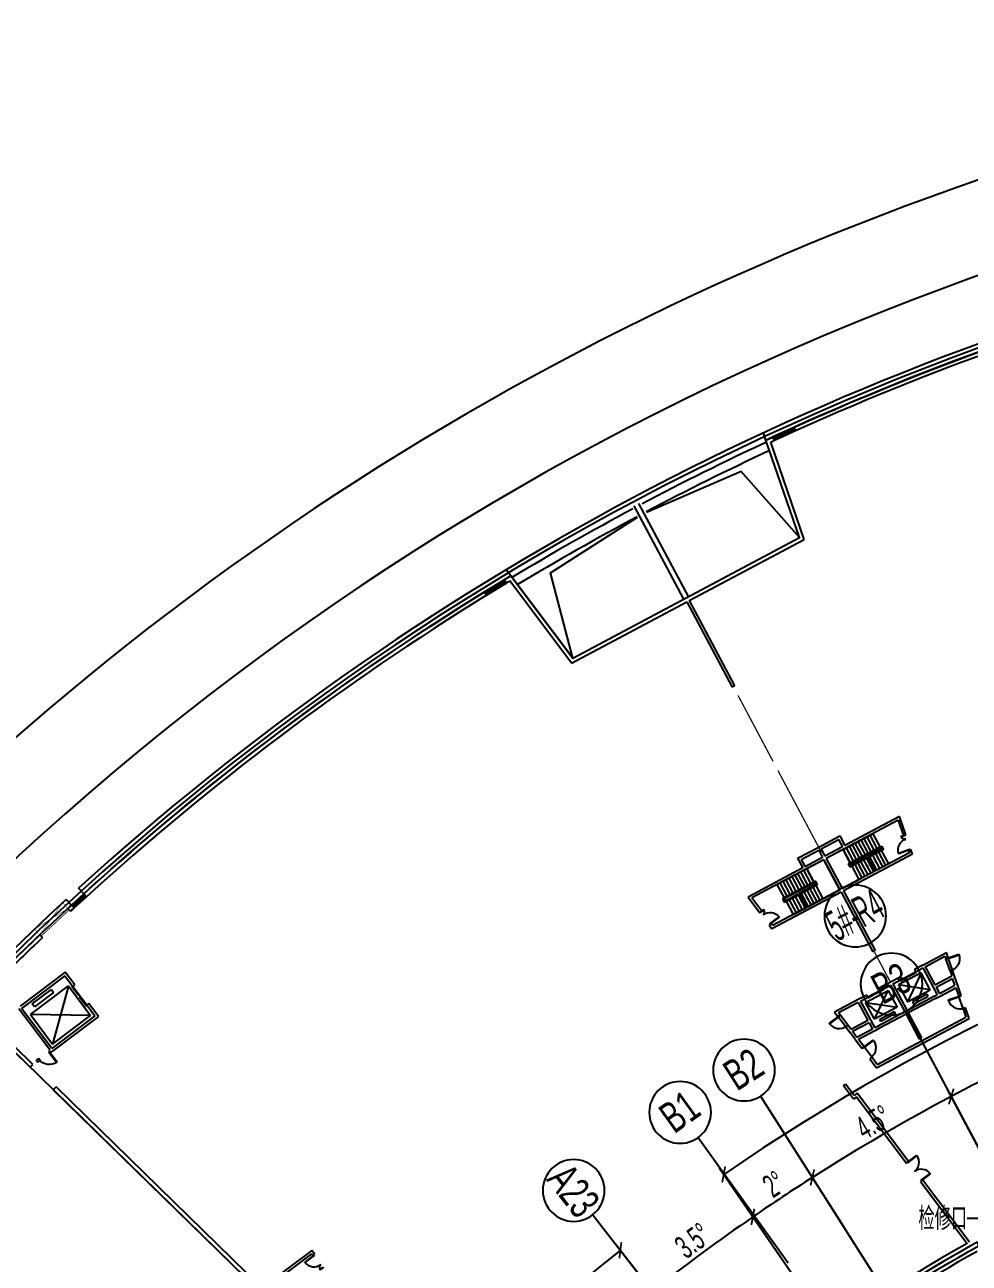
# Model space of a CAD drawing. Extents: x 1962160 to 37842216, y -162679 to 2997677.
# Drawn here: x 37466946 to 37540363, y 2884395 to 2980660 of the extents above; entities that cross this region are included whole.
import ezdxf
from ezdxf.enums import TextEntityAlignment as Align

# ---------------------------------------------------------------- set-up
doc = ezdxf.new("R2010")
doc.units = 0
doc.header["$LTSCALE"] = 1000
doc.linetypes.add('CENTER', pattern=[2, 1.25, -0.25, 0.25, -0.25])
doc.linetypes.add('CENTER2', pattern=[28.575, 19.05, -3.175, 3.175, -3.175])
doc.layers.get('0').update_dxf_attribs({"color": 8})
doc.layers.get('Defpoints').update_dxf_attribs({"color": 8})
for name, color, linetype in [('#幕墙线-平面', 8, 'Continuous'), ('#文字', 8, 'Continuous'), ('#标注', 8, 'Continuous'), ('#轴线', 8, 'CENTER2'), ('1-WIN-1', 8, 'Continuous'), ('A-FLOR', 8, 'Continuous'), ('A-GRID', 8, 'CENTER'), ('A-STRS-HRAL', 8, 'Continuous'), ('C-AXIS-DIMS-500', 8, 'Continuous'), ('DIM', 8, 'Continuous'), ('G-ACCS', 8, 'Continuous'), ('周边建筑', 8, 'Continuous')]:
    doc.layers.add(name, color=color, linetype=linetype)
doc.styles.add('#文字', font='jrs.shx', dxfattribs={"width": 0.7, "bigfont": 'hztxt.shx'})
doc.styles.add('JHZX', font='jrs.shx', dxfattribs={"width": 0.6, "bigfont": 'jhz.shx'})
doc.dimstyles.new('JZBZ-300', dxfattribs={"dimscale": 300, "dimtxt": 3, "dimasz": 1.5, "dimexe": 1, "dimexo": 1, "dimgap": 0.5, "dimtad": 1, "dimdec": 0, "dimdsep": 46, "dimtxsty": 'JHZX', "dimblk1": 'ARCHTICK', "dimblk2": 'ARCHTICK', "dimsah": 1, "dimcen": 0, "dimclrd": 1, "dimclre": 1, "dimclrt": 2, "dimadec": 3, "dimazin": 2, "dimtfac": 1, "dimtdec": 0, "dimtix": 1, "dimtmove": 0, "dimatfit": 3, "dimfxl": 1, "dimtolj": 1, "dimlwd": -1, "dimlwe": -1, "dimarcsym": 1})
doc.dimstyles.new('JZBZ-600', dxfattribs={"dimscale": 600, "dimtxt": 3, "dimasz": 1.5, "dimexe": 1, "dimexo": 1, "dimgap": 0.5, "dimtad": 1, "dimdec": 0, "dimdsep": 46, "dimtxsty": 'JHZX', "dimblk1": 'ARCHTICK', "dimblk2": 'ARCHTICK', "dimsah": 1, "dimcen": 0, "dimclrd": 1, "dimclre": 1, "dimclrt": 2, "dimadec": 1, "dimazin": 2, "dimtfac": 1, "dimtdec": 0, "dimtix": 1, "dimtmove": 0, "dimatfit": 3, "dimfxl": 1, "dimtolj": 1, "dimlwd": -1, "dimlwe": -1, "dimarcsym": 1})

# ---------------------------------------------------------------- blocks, each defined once
blk = doc.blocks.new('_ARCHTICK')
at = {"const_width": 0.15}
blk.add_lwpolyline([(-0.5, -0.5), (0.5, 0.5)], dxfattribs=at)
blk = doc.blocks.new('$DORLIB2D$00000127')
for points in [[(-0.533, 0.795), (-0.533, 0.69)], [(-0.033, 0.795), (-0.533, 0.795)], [(-0.033, 0.69), (-0.533, 0.69)], [(-0.033, 0.795), (-0.033, 0.69)], [(0.533, 0.795), (0.033, 0.795)], [(0.033, 0.795), (0.033, 0.69)], [(0.533, 0.69), (0.033, 0.69)], [(0.533, 0.795), (0.533, 0.69)], [(0.5, 0.5), (-0.5, 0.5)]]:
    blk.add_lwpolyline(points)
blk = doc.blocks.new('$DorLib2D$00000001')
for p, q in [((0.45, 0.975), (0.5, 0.975)), ((0.45, 0), (0.45, 0.975)), ((0.5, 0), (0.5, 0.975)), ((0.5, 0), (0.45, 0))]:
    blk.add_line(p, q)
blk.add_arc((0.475, 0), 0.975, 91.46928, 180)
blk = doc.blocks.new('$DorLib2D$00000225')
for p, q in [((-0.5, 0), (-0.5, 0.252)), ((-0.475, 0.252), (-0.5, 0.252)), ((-0.475, 0), (-0.475, 0.252)), ((0.475, -0.001), (0.475, 0.752)), ((0.475, 0.752), (0.5, 0.752)), ((0.5, -0.001), (0.5, 0.752)), ((-0.475, 0), (-0.5, 0)), ((0.475, -0.001), (0.5, -0.001))]:
    blk.add_line(p, q)
for centre, radius, start, end in [((-0.501, 0.003), 0.251, 359.78987, 84.09744), ((0.505, -0.002), 0.755, 92.24927, 179.72377)]:
    blk.add_arc(centre, radius, start, end)
blk = doc.blocks.new('$DorLib2D$00000213')
at = {"const_width": 0.02}
blk.add_lwpolyline([(0.5, 0), (-0.5, 0)], dxfattribs=at)
blk = doc.blocks.new('$WINLIB2D$00000001')
for points in [[(-0.5, 0.5), (-0.5, -0.5)], [(-0.5, 0.5), (0.5, 0.5)], [(0.5, 0.167), (-0.5, 0.167)], [(0.5, -0.5), (0.5, 0.5)], [(0.5, -0.167), (-0.5, -0.167)], [(-0.5, -0.5), (0.5, -0.5)]]:
    blk.add_lwpolyline(points)
blk = doc.blocks.new('$DorLib2D$00000002')
at = {"layer": '1-WIN-1'}
for p, q in [((-0.5, 0), (-0.5, 0.4875)), ((-0.475, 0.4875), (-0.5, 0.4875)), ((-0.5, 0), (-0.475, 0)), ((-0.475, 0), (-0.475, 0.4875)), ((0.475, 0), (0.475, 0.4875)), ((0.475, 0.4875), (0.5, 0.4875)), ((0.5, 0), (0.475, 0)), ((0.5, 0), (0.5, 0.4875))]:
    blk.add_line(p, q, dxfattribs=at)
for centre, start, end in [((-0.4875, 0), 0, 88.53072), ((0.4875, 0), 91.46928, 180)]:
    blk.add_arc(centre, 0.4875, start, end, dxfattribs=at)
blk = doc.blocks.new('1234')
at = {"layer": '周边建筑'}
for p, q in [((-11827, 210869), (-11809, 210569)), ((-11230, 210901), (-11325, 211497)), ((-9979, 203000), (-11230, 210901)), ((-200, 203000), (-199, 211200)), ((200, 203000), (201, 211200)), ((9979, 203000), (11230, 210901)), ((11230, 210901), (11325, 211497)), ((11809, 210569), (11827, 210869)), ((-13606, 210461), (-13624, 210760)), ((-10235, 202700), (-11484, 210587)), ((10235, 202700), (11484, 210587)), ((13624, 210760), (13606, 210461)), ((-52142, 204662), (-52290, 205244)), ((-53764, 204242), (-53686, 203953)), ((-53401, 204337), (-53553, 204918)), ((-53326, 204047), (-53401, 204337)), ((-52142, 204662), (-52067, 204372)), ((-56582, 203168), (-56660, 203458)), ((-10235, 202700), (-100, 202700)), ((-9979, 203000), (0, 203000)), ((-100, 202700), (-100, 195200)), ((0, 203000), (9979, 203000)), ((100, 202700), (10235, 202700)), ((100, 202700), (100, 195200)), ((-45058, 141184), (-64212, 201202)), ((-62142, 194716), (-64212, 201202)), ((-61856, 194807), (-63835, 201007)), ((-56273, 199959), (-60619, 199270)), ((-56440, 199730), (-60588, 199073)), ((-59693, 198987), (-57856, 199278)), ((-57856, 199278), (-57812, 198996)), ((-56440, 199730), (-56278, 198708)), ((-56080, 198739), (-56273, 199959)), ((-60175, 195190), (-60801, 199140)), ((-59978, 195221), (-60588, 199073)), ((-60217, 198327), (-56562, 198906)), ((-56112, 196061), (-60217, 198327)), ((-60217, 198327), (-59766, 195482)), ((-56562, 198906), (-59766, 195482)), ((-59649, 198705), (-59693, 198987)), ((-57812, 198996), (-59649, 198705)), ((-56562, 198906), (-56112, 196061)), ((-56278, 198708), (-56080, 198739)), ((-55798, 196961), (-55996, 196930)), ((-55996, 196930), (-55829, 195878)), ((-55601, 195712), (-55798, 196961)), ((-55601, 195712), (-60045, 195008)), ((-55829, 195878), (-59978, 195221)), ((-59766, 195482), (-56112, 196061)), ((-62142, 194716), (-61856, 194807)), ((-61262, 195017), (-61487, 194982)), ((-61487, 194982), (-61455, 194784)), ((-61455, 194784), (-61231, 194820)), ((-61231, 194820), (-61262, 195017)), ((-60175, 195190), (-60275, 195174)), ((-60275, 195174), (-60243, 194976)), ((-60243, 194976), (-60045, 195008)), ((100, 195200), (-100, 195200)), ((-61382, 192334), (-61096, 192425)), ((-54559, 170955), (-61382, 192334)), ((-54294, 171113), (-61096, 192425)), ((-1850, 181050), (0, 181050)), ((-1850, 181050), (-1850, 180200)), ((0, 181050), (1850, 181050)), ((1850, 181050), (1850, 180200)), ((-6672, 180200), (-6434, 178701)), ((-1850, 180200), (-6672, 180200)), ((-1650, 180850), (-100, 180850)), ((-1650, 180850), (-1650, 180200)), ((-100, 180200), (-1650, 180200)), ((-100, 180850), (-100, 180200)), ((100, 180850), (100, 180200)), ((100, 180850), (1650, 180850)), ((1650, 180200), (100, 180200)), ((1650, 180850), (1650, 180200)), ((6672, 180200), (1850, 180200)), ((6434, 178701), (6672, 180200)), ((-6237, 178733), (-6437, 180000)), ((-1750, 180000), (-6437, 180000)), ((-1600, 180000), (-4200, 180000)), ((-4200, 178830), (-4200, 180000)), ((-3940, 178830), (-3940, 180000)), ((-3680, 178830), (-3680, 180000)), ((-3420, 178830), (-3420, 180000)), ((-3160, 178830), (-3160, 180000)), ((-2900, 178830), (-2900, 180000)), ((-2640, 178830), (-2640, 180000)), ((-2380, 178830), (-2380, 180000)), ((-2120, 178830), (-2120, 180000)), ((-1860, 178830), (-1860, 180000)), ((-100, 180000), (-1750, 180000)), ((-1600, 178830), (-1600, 180000)), ((-100, 180000), (-1600, 180000)), ((-1600, 180000), (-1600, 178830)), ((-100, 177350), (-100, 180000)), ((-100, 180000), (-100, 177350)), ((1600, 180000), (100, 180000)), ((100, 180000), (100, 177350)), ((1750, 180000), (100, 180000)), ((100, 180000), (100, 177350)), ((1600, 180000), (4200, 180000)), ((1600, 180000), (1600, 178830)), ((1600, 178830), (1600, 180000)), ((6437, 180000), (1750, 180000)), ((1860, 180000), (1860, 178830)), ((2120, 180000), (2120, 178830)), ((2380, 180000), (2380, 178830)), ((2640, 180000), (2640, 178830)), ((2900, 180000), (2900, 178830)), ((3160, 180000), (3160, 178830)), ((3420, 180000), (3420, 178830)), ((3680, 180000), (3680, 178830)), ((3940, 180000), (3940, 178830)), ((4200, 180000), (4200, 178830)), ((6437, 180000), (6237, 178733)), ((-6434, 178701), (-6237, 178733)), ((-4360, 178830), (-4360, 178520)), ((-1440, 178830), (-4360, 178830)), ((-4360, 178520), (-3132, 178520)), ((-4300, 178770), (-4300, 178580)), ((-1500, 178770), (-4300, 178770)), ((-4300, 178580), (-3137, 178580)), ((-4200, 178750), (-4200, 178770)), ((-1600, 178750), (-4200, 178750)), ((-4200, 178600), (-4200, 178750)), ((-4200, 178600), (-3139, 178600)), ((-4200, 178600), (-4200, 178580)), ((-4200, 178520), (-4200, 177350)), ((-3940, 178750), (-3940, 178770)), ((-3940, 178600), (-3940, 178580)), ((-3940, 178520), (-3940, 177350)), ((-3680, 178750), (-3680, 178770)), ((-3680, 178600), (-3680, 178580)), ((-3680, 178520), (-3680, 177350)), ((-3420, 178750), (-3420, 178770)), ((-3420, 178600), (-3420, 178580)), ((-3420, 178520), (-3420, 177350)), ((-3160, 178750), (-3160, 178770)), ((-3160, 178600), (-3160, 178580)), ((-3160, 178520), (-3160, 177350)), ((-3139, 178600), (-3089, 178073)), ((-3039, 178600), (-1600, 178600)), ((-3039, 178600), (-2987, 178056)), ((-3037, 178580), (-1500, 178580)), ((-3031, 178520), (-1440, 178520)), ((-2900, 178750), (-2900, 178770)), ((-2900, 178600), (-2900, 178580)), ((-2900, 178520), (-2900, 177350)), ((-2640, 178750), (-2640, 178770)), ((-2640, 178600), (-2640, 178580)), ((-2640, 178520), (-2640, 177350)), ((-2380, 178750), (-2380, 178770)), ((-2380, 178600), (-2380, 178580)), ((-2380, 178520), (-2380, 177350)), ((-2120, 178750), (-2120, 178770)), ((-2120, 178600), (-2120, 178580)), ((-2120, 178520), (-2120, 177350)), ((-1860, 178750), (-1860, 178770)), ((-1860, 178600), (-1860, 178580)), ((-1860, 178520), (-1860, 177350)), ((-1600, 178750), (-1600, 178770)), ((-1600, 178770), (-1600, 178580)), ((-1600, 178600), (-1600, 178580)), ((-1600, 178520), (-1600, 177350)), ((-1600, 178520), (-1600, 177350)), ((-1500, 178580), (-1500, 178770)), ((-1440, 178520), (-1440, 178830)), ((1440, 178520), (1440, 178830)), ((1440, 178830), (4360, 178830)), ((2928, 178520), (1440, 178520)), ((1500, 178580), (1500, 178770)), ((1500, 178770), (4300, 178770)), ((2923, 178580), (1500, 178580)), ((1600, 178770), (1600, 178750)), ((1600, 178580), (1600, 178770)), ((1600, 178750), (4200, 178750)), ((2921, 178600), (1600, 178600)), ((1600, 178580), (1600, 178600)), ((1600, 177350), (1600, 178520)), ((1600, 177350), (1600, 178520)), ((1860, 178770), (1860, 178750)), ((1860, 178580), (1860, 178600)), ((1860, 177350), (1860, 178520)), ((2120, 178770), (2120, 178750)), ((2120, 178580), (2120, 178600)), ((2120, 177350), (2120, 178520)), ((2380, 178770), (2380, 178750)), ((2380, 178580), (2380, 178600)), ((2380, 177350), (2380, 178520)), ((2640, 178770), (2640, 178750)), ((2640, 178580), (2640, 178600)), ((2640, 177350), (2640, 178520)), ((2900, 178770), (2900, 178750)), ((2900, 178580), (2900, 178600)), ((2900, 177350), (2900, 178520)), ((2972, 178053), (2921, 178600)), ((4200, 178600), (3021, 178600)), ((3074, 178036), (3021, 178600)), ((4300, 178580), (3023, 178580)), ((4360, 178520), (3029, 178520)), ((3160, 178770), (3160, 178750)), ((3160, 178580), (3160, 178600)), ((3160, 177350), (3160, 178520)), ((3420, 178770), (3420, 178750)), ((3420, 178580), (3420, 178600)), ((3420, 177350), (3420, 178520)), ((3680, 178770), (3680, 178750)), ((3680, 178580), (3680, 178600)), ((3680, 177350), (3680, 178520)), ((3940, 178770), (3940, 178750)), ((3940, 178580), (3940, 178600)), ((3940, 177350), (3940, 178520)), ((4200, 178770), (4200, 178750)), ((4200, 178600), (4200, 178750)), ((4200, 178580), (4200, 178600)), ((4200, 177350), (4200, 178520)), ((4300, 178770), (4300, 178580)), ((4360, 178830), (4360, 178520)), ((6237, 178733), (6434, 178701)), ((-6049, 177548), (-6247, 177516)), ((-6247, 177516), (-6189, 177150)), ((-100, 177150), (-6189, 177150)), ((-6018, 177350), (-6049, 177548)), ((-100, 177350), (-6018, 177350)), ((-4200, 177350), (-3021, 177350)), ((-2914, 178043), (-3157, 177928)), ((-3157, 177928), (-2972, 177897)), ((-3089, 178073), (-2914, 178043)), ((-3074, 177914), (-3021, 177350)), ((-2972, 177897), (-2921, 177350)), ((-2921, 177350), (-1600, 177350)), ((-1600, 177350), (-100, 177350)), ((-100, 177150), (-100, 171900)), ((6018, 177350), (100, 177350)), ((100, 177350), (1600, 177350)), ((6189, 177150), (100, 177150)), ((100, 177150), (100, 171900)), ((3039, 177350), (1600, 177350)), ((2914, 177907), (3157, 178022)), ((3089, 177877), (2914, 177907)), ((3157, 178022), (2972, 178053)), ((3039, 177350), (2987, 177894)), ((3139, 177350), (3089, 177877)), ((4200, 177350), (3139, 177350)), ((6049, 177548), (6018, 177350)), ((6247, 177516), (6049, 177548)), ((6189, 177150), (6247, 177516)), ((-49496, 171873), (-54294, 171113)), ((-49663, 171644), (-54233, 170920)), ((-49663, 171644), (-49631, 171447)), ((-49631, 171447), (-49434, 171478)), ((-49434, 171478), (-49496, 171873)), ((100, 171900), (-100, 171900)), ((-2850, 169150), (-4921, 169150)), ((-4921, 169150), (-4854, 168721)), ((-4854, 168721), (-4656, 168752)), ((-4697, 167733), (-4854, 168721)), ((-2950, 168950), (-4687, 168950)), ((-4656, 168752), (-4687, 168950)), ((-4500, 167765), (-4656, 168752)), ((-2950, 168950), (-2950, 167350)), ((-2100, 169150), (-2850, 169150)), ((-2750, 168950), (-2750, 167250)), ((-2750, 168950), (-2100, 168950)), ((-2450, 167195), (-2450, 168675)), ((-2450, 168675), (-450, 168675)), ((-2450, 167195), (-450, 168675)), ((-2450, 168675), (-450, 167195)), ((-2100, 168950), (-2100, 169150)), ((0, 169150), (-800, 169150)), ((-800, 169150), (-800, 168950)), ((-800, 168950), (-100, 168950)), ((-450, 168675), (-450, 167195)), ((-100, 168950), (-100, 166600)), ((800, 169150), (0, 169150)), ((100, 168950), (100, 166600)), ((100, 168950), (800, 168950)), ((2450, 168675), (450, 168675)), ((450, 168675), (450, 167195)), ((2450, 167195), (450, 168675)), ((2450, 168675), (450, 167195)), ((800, 168950), (800, 169150)), ((2850, 169150), (2100, 169150)), ((2100, 169150), (2100, 168950)), ((2100, 168950), (2750, 168950)), ((2450, 167195), (2450, 168675)), ((2750, 168950), (2750, 167250)), ((2850, 169150), (4921, 169150)), ((2950, 168950), (2950, 167350)), ((2950, 168950), (4687, 168950)), ((4500, 167765), (4656, 168752)), ((4687, 168950), (4656, 168752)), ((4656, 168752), (4854, 168721)), ((4697, 167733), (4854, 168721)), ((4854, 168721), (4921, 169150)), ((-4500, 167765), (-4697, 167733)), ((-4697, 167733), (-4618, 167234)), ((-4434, 167350), (-4500, 167765)), ((4500, 167765), (4434, 167350)), ((4697, 167733), (4500, 167765)), ((4618, 167234), (4697, 167733)), ((-4499, 166484), (-4618, 167234)), ((-2950, 167350), (-4434, 167350)), ((-4315, 166600), (-4402, 167150)), ((-2950, 167150), (-4402, 167150)), ((-2950, 166600), (-4315, 166600)), ((-2950, 167150), (-2950, 166600)), ((-2750, 167250), (-2750, 166600)), ((-2500, 166600), (-2750, 166600)), ((-100, 166600), (-2500, 166600)), ((-450, 167195), (-2450, 167195)), ((-2090, 166825), (-2090, 167010)), ((-2090, 167010), (-810, 167010)), ((-810, 166825), (-2090, 166825)), ((-810, 167010), (-810, 166825)), ((2500, 166600), (100, 166600)), ((450, 167195), (2450, 167195)), ((2090, 167010), (810, 167010)), ((810, 167010), (810, 166825)), ((810, 166825), (2090, 166825)), ((2090, 166825), (2090, 167010)), ((2500, 166600), (2750, 166600)), ((2750, 167250), (2750, 166600)), ((2950, 167350), (4434, 167350)), ((2950, 167150), (4402, 167150)), ((2950, 167150), (2950, 166600)), ((2950, 166600), (4315, 166600)), ((4315, 166600), (4402, 167150)), ((4499, 166484), (4618, 167234)), ((-4499, 166484), (-4368, 165656)), ((-4368, 165656), (-4171, 165687)), ((-4171, 165687), (-4283, 166400)), ((-2850, 166400), (-4283, 166400)), ((-4014, 164700), (-4171, 165687)), ((-2500, 166400), (-2850, 166400)), ((-100, 166400), (-2500, 166400)), ((-100, 166400), (-100, 164200)), ((2500, 166400), (100, 166400)), ((100, 166400), (100, 164200)), ((2500, 166400), (2850, 166400)), ((2850, 166400), (4283, 166400)), ((4014, 164700), (4171, 165687)), ((4283, 166400), (4171, 165687)), ((4171, 165687), (4368, 165656)), ((4368, 165656), (4499, 166484)), ((-4014, 164700), (-4212, 164668)), ((-4212, 164668), (-4074, 163800)), ((-3903, 164000), (-4014, 164700)), ((4014, 164700), (3903, 164000)), ((4212, 164668), (4014, 164700)), ((4074, 163800), (4212, 164668)), ((-7006, 163770), (-6808, 163802)), ((-6802, 162486), (-7006, 163770)), ((-6636, 162715), (-6808, 163802)), ((-4074, 163800), (4074, 163800)), ((-3903, 164000), (3903, 164000)), ((100, 164200), (-100, 164200)), ((-6340, 162762), (-6636, 162715)), ((-5299, 156194), (-6340, 162762)), ((-6506, 162533), (-6802, 162486)), ((-6506, 162533), (-5497, 156163)), ((-5497, 156163), (-5299, 156194)), ((-5018, 154416), (-5215, 154385)), ((-5215, 154385), (-4274, 148438)), ((-4072, 148444), (-5018, 154416))]:
    blk.add_line(p, q, dxfattribs=at)
for points, format in [([(52290, 205244, 0.125383), (-52290, 205244)], "xyb"), ([(900, 147897, -0.064248), (38411, 142825, 0.399227), (47734, 147881), (62644, 193769, 0.425761), (57411, 203559, 0.169589), (-81790, 195045, 0.425761), (-85791, 184690), (-65401, 140962, 0.399227), (-55531, 137079, -0.094987), (-900, 147897)], "xyb"), ([(3507, 147308, 0.011903), (-3507, 147308), (-3530, 148158, 0.090515), (-55644, 137357, -0.399227), (-65129, 141089), (-85519, 184817, -0.425761), (-81674, 194768, -0.086179), (-11230, 210901), (-9979, 203000), (9979, 203000), (11230, 210901, -0.055481), (57329, 203270, -0.425761), (62358, 193861), (47449, 147974, -0.399227), (38489, 143115, 0.059797), (3530, 148158), (3507, 147309)], "xyb"), ([(-53553, 204918, 0.035377), (-81906, 195322, 0.425761), (-86063, 184563), (-65672, 140835, 0.399227), (-55418, 136801, -0.08992), (-3864, 147549, -0.08992)], "xyb"), ([(-4330, 179375, 0, 0, 0), (-850, 179375, 0, 0, 0), (-850, 177975, 0, 0, 0), (-2900, 177975, 0, 80, 0), (-2600, 177975, 0, 0, 0)], "xyseb"), ([(4330, 179375, 0, 0, 0), (850, 179375, 0, 0, 0), (850, 177975, 0, 0, 0), (2900, 177975, 0, 80, 0), (2600, 177975, 0, 0, 0)], "xyseb"), ([(-4330, 177975, 0, 0, 0), (-3160, 177975, 0, 80, 0), (-3460, 177975, 0, 0, 0)], "xyseb"), ([(4330, 177975, 0, 0, 0), (3160, 177975, 0, 80, 0), (3460, 177975, 0, 0, 0)], "xyseb")]:
    blk.add_lwpolyline(points, format=format, dxfattribs=at)
for points in [[(-9979, 203000), (-8394, 209657), (-400, 210300)], [(9979, 203000), (8394, 209657), (400, 210300)]]:
    blk.add_lwpolyline(points, dxfattribs=at)
for points, const_width in [([(-56660, 203458), (-56821, 204036), (-53921, 204821), (-53764, 204242), (-56660, 203458)], 30), ([(-56821, 204036), (-53764, 204242)], 30), ([(-56660, 203458), (-53921, 204821)], 30), ([(0, 188600), (0, 194400)], 100), ([(0, 180600), (0, 187800)], 100), ([(0, 169150), (0, 171800)], 100)]:
    blk.add_lwpolyline(points, dxfattribs=dict(at, const_width=const_width))
for radius, start, end in [(211200, 93.04812, 93.21031), (211050, 90.10859, 93.04387), (211050, 86.95613, 89.89141), (211200, 86.78969, 86.95188), (211200, 93.69863, 104.29325), (210900, 93.69898, 104.293), (210900, 93.12156, 93.20997), (210350, 90.10895, 93.02398), (210350, 86.97602, 89.89105), (210900, 86.79003, 86.87844), (210900, 75.707, 86.30102), (211200, 75.70675, 86.30137), (211200, 104.64593, 104.74789), (211200, 105.56176, 106.84122), (210900, 105.56234, 106.82128), (210900, 104.64618, 104.74731), (148500, 91.64908, 106.5425), (148200, 91.60015, 106.54179)]:
    blk.add_arc((0, 0), radius, start, end, dxfattribs=at)
for name, p, xscale, yscale, zscale, rotation in [('$WINLIB2D$00000001', (-12717, 210665), 1800.000000000002, 300.0000000000001, -1800, 3.45447271133454), ('$WINLIB2D$00000001', (12717, 210665), -1800, 299.9999999999998, 1800, 356.5455272884436), ('$DorLib2D$00000213', (-55173, 203705), -3000.000000000001, 3000.000000000001, 3000, 15.1548235987643), ('$WINLIB2D$00000001', (-52734, 204355), 1299.999999999999, 300, -1300, 14.46959072321767), ('$DORLIB2D$00000127', (-56038, 197834), 1800.000000000001, 200, 1800.000000000001, 99.00000000001415), ('$DorLib2D$00000001', (-60753, 194997), -1000.000000000001, 1000.000000000001, -1000.000000000001, 189.0000000000273), ('$DorLib2D$00000225', (-6242, 178125), 1200.000000000001, 1200.000000000001, 200, 278.9999999999768), ('$DorLib2D$00000225', (6242, 178125), -1200.000000000001, 1200.000000000001, 200, 81.0000000000231), ('$DorLib2D$00000225', (-49439, 170870), 1200, 1200, 200, 99.0000000000224), ('$DorLib2D$00000001', (-4677, 168243), 1000.000000000001, 1000.000000000001, 200, 98.99999999998161), ('$DORLIB2D$00000127', (-1450, 169050), -1300.000000000001, 200.0000000000002, -1300.000000000001, 180), ('$DORLIB2D$00000127', (1450, 169050), 1300.000000000001, 200.0000000000002, -1300, 180), ('$DorLib2D$00000001', (4677, 168243), -1000, 1000, 200, 261.0000000000279), ('$DorLib2D$00000001', (-4191, 165178), -1000, 1000.000000000001, 999.9999999999998, 278.9999999999749), ('$DorLib2D$00000001', (4191, 165178), 999.9999999999997, 999.9999999999997, 999.9999999999997, 81.00000000002188), ('$DorLib2D$00000002', (-5257, 155289), 1800.000000000001, 1800.000000000001, 200, 278.9999999999735)]:
    blk.add_blockref(name, p, dxfattribs=dict(at, xscale=xscale, yscale=yscale, zscale=zscale, rotation=rotation))
blk = doc.blocks.new('总体道路0521')
at = {"layer": 'G-ACCS'}
for radius, start, end in [(223.8, 90.76885, 156.65307), (216.8, 101.95879, 143.08022)]:
    blk.add_arc((35647972.511, 2918657.177), radius, start, end, dxfattribs=at)
blk = doc.blocks.new('A$C06ac024f')
at = {"xscale": 1000, "yscale": 1000, "zscale": 1000}
blk.add_blockref('总体道路0521', (-35647972511, -2918657177), dxfattribs=at)
at = {"layer": '周边建筑', "rotation": 27.99999965018871}
blk.add_blockref('1234', (0, 0), dxfattribs=at)
blk = doc.blocks.new('A$C80b62fe7')
at = {"layer": '#幕墙线-平面'}
for radius, start, end in [(128529, 333.50225, 195.7758), (127529, 333.53985, 195.7884)]:
    blk.add_arc((71052, 188867), radius, start, end, dxfattribs=at)
blk = doc.blocks.new('DASWQE')
at = {"layer": 'DIM', "ltscale": 10}
blk.add_blockref('A$C80b62fe7', (-71047, -188863), dxfattribs=at)
blk = doc.blocks.new('*D163')
at = {"layer": '#标注', "color": 1, "transparency": 16777216}
for p, q in [((36697228, 3039964), (36690148, 3050266)), ((36689976, 3034648), (36682281, 3044499))]:
    blk.add_line(p, q, dxfattribs=at)
blk.add_arc((36780593, 2918654), 159093, 124.49709, 127.99748, dxfattribs=at)
at = {"layer": 'Defpoints', "color": 0, "transparency": 16777216}
for p in [(36687837, 3047910), (36697567, 3039470), (36690346, 3034175), (36780593, 2918654)]:
    blk.add_point(p, dxfattribs=at)
at = {"layer": '#标注', "color": 1, "transparency": 16777216, "xscale": 900, "yscale": 900, "zscale": 900}
for p, rotation in [((36690488, 3049772), 34.4970894461642), ((36682651, 3044026), 217.9974821202385)]:
    blk.add_blockref('_ARCHTICK', p, dxfattribs=dict(at, rotation=rotation))
at = {"layer": '#标注', "color": 2, "transparency": 16777216, "insert": (36685816, 3047926), "char_height": 1800, "attachment_point": 5, "rotation": 36.24729, "style": 'JHZX'}
blk.add_mtext('\\A1;3.5°', dxfattribs=at)
blk = doc.blocks.new('*D105')
at = {"layer": '#标注', "color": 1, "transparency": 16777216}
for p, q in [((36697229, 3039962), (36687879, 3053567)), ((36885580, 3021821), (36897355, 3033391))]:
    blk.add_line(p, q, dxfattribs=at)
blk.add_arc((36780595, 2918663), 163093, 44.49717, 124.49963, dxfattribs=at)
at = {"layer": 'Defpoints', "color": 0, "transparency": 16777216}
for p in [(36833249, 3073022), (36697569, 3039468), (36885152, 3021400), (36780595, 2918663)]:
    blk.add_point(p, dxfattribs=at)
at = {"layer": '#标注', "color": 1, "transparency": 16777216, "xscale": 900, "yscale": 900, "zscale": 900}
for p, rotation in [((36688219, 3053073), 214.4996298123025), ((36896927, 3032971), 314.4971693134274)]:
    blk.add_blockref('_ARCHTICK', p, dxfattribs=dict(at, rotation=rotation))
at = {"layer": '#标注', "color": 2, "transparency": 16777216, "insert": (36796346, 3082199), "char_height": 1800, "attachment_point": 5, "rotation": 354.4984, "style": 'JHZX'}
blk.add_mtext('\\A1;80°', dxfattribs=at)
blk = doc.blocks.new('*D106')
at = {"layer": '#标注', "color": 1, "transparency": 16777216}
for p, q in [((36689976, 3034648), (36679819, 3047651)), ((36633399, 2918657), (36616899, 2918658))]:
    blk.add_line(p, q, dxfattribs=at)
blk.add_arc((36780593, 2918654), 163093, 127.99748, 179.99871, dxfattribs=at)
at = {"layer": 'Defpoints', "color": 0, "transparency": 16777216}
for p in [(36690346, 3034175), (36646456, 3011427), (36633999, 2918657), (36780593, 2918654)]:
    blk.add_point(p, dxfattribs=at)
at = {"layer": '#标注', "color": 1, "transparency": 16777216, "xscale": 900, "yscale": 900, "zscale": 900}
for p, rotation in [((36680188, 3047178), 37.9974821202229), ((36617499, 2918658), 269.9987065688392)]:
    blk.add_blockref('_ARCHTICK', p, dxfattribs=dict(at, rotation=rotation))
at = {"layer": '#标注', "color": 2, "transparency": 16777216, "insert": (36632929, 2990681), "char_height": 1800, "attachment_point": 5, "rotation": 63.99809, "style": 'JHZX'}
blk.add_mtext('\\A1;52°', dxfattribs=at)
blk = doc.blocks.new('*D135')
at = {"layer": '#标注', "color": 1, "transparency": 16777216}
for p, q in [((36719556, 3052603), (36714372, 3063978)), ((36711492, 3048627), (36705624, 3059664))]:
    blk.add_line(p, q, dxfattribs=at)
blk.add_arc((36780595, 2918663), 159093, 114.49956, 117.99971, dxfattribs=at)
at = {"layer": 'Defpoints', "color": 0, "transparency": 16777216}
for p in [(36711687, 3062059), (36719805, 3052057), (36711774, 3048097), (36780595, 2918663)]:
    blk.add_point(p, dxfattribs=at)
at = {"layer": '#标注', "color": 1, "transparency": 16777216, "xscale": 900, "yscale": 900, "zscale": 900}
for p, rotation in [((36714621, 3063432), 24.499556013795), ((36705906, 3059134), 207.9997101526708)]:
    blk.add_blockref('_ARCHTICK', p, dxfattribs=dict(at, rotation=rotation))
at = {"layer": '#标注', "color": 2, "transparency": 16777216, "insert": (36709700, 3062426), "char_height": 1800, "attachment_point": 5, "rotation": 26.24963, "style": 'JHZX'}
blk.add_mtext('\\A1;3.5°', dxfattribs=at)
blk = doc.blocks.new('*D136')
at = {"layer": '#标注', "color": 1, "transparency": 16777216}
for p, q in [((36711492, 3048627), (36705624, 3059664)), ((36701505, 3042803), (36694789, 3053345))]:
    blk.add_line(p, q, dxfattribs=at)
blk.add_arc((36780595, 2918663), 159093, 117.99971, 122.50113, dxfattribs=at)
at = {"layer": 'Defpoints', "color": 0, "transparency": 16777216}
for p in [(36702253, 3057130), (36711774, 3048097), (36701828, 3042297), (36780595, 2918663)]:
    blk.add_point(p, dxfattribs=at)
at = {"layer": '#标注', "color": 1, "transparency": 16777216, "xscale": 900, "yscale": 900, "zscale": 900}
for p, rotation in [((36705906, 3059134), 27.99971015265651), ((36695111, 3052839), 212.5011282343614)]:
    blk.add_blockref('_ARCHTICK', p, dxfattribs=dict(at, rotation=rotation))
at = {"layer": '#标注', "color": 2, "transparency": 16777216, "insert": (36699842, 3057129), "char_height": 1800, "attachment_point": 5, "rotation": 30.25042, "style": 'JHZX'}
blk.add_mtext('\\A1;4.5°', dxfattribs=at)
blk = doc.blocks.new('*D137')
at = {"layer": '#标注', "color": 1, "transparency": 16777216}
for p, q in [((36701505, 3042803), (36694789, 3053345)), ((36697224, 3039969), (36690143, 3050270))]:
    blk.add_line(p, q, dxfattribs=at)
blk.add_arc((36780595, 2918663), 159093, 122.50113, 124.5, dxfattribs=at)
at = {"layer": 'Defpoints', "color": 0, "transparency": 16777216}
for p in [(36693557, 3051836), (36701828, 3042297), (36697563, 3039474), (36780595, 2918663)]:
    blk.add_point(p, dxfattribs=at)
at = {"layer": '#标注', "color": 1, "transparency": 16777216, "xscale": 900, "yscale": 900, "zscale": 900}
for p, rotation in [((36695111, 3052839), 32.50112823436708), ((36690483, 3049776), 214.4999999999933)]:
    blk.add_blockref('_ARCHTICK', p, dxfattribs=dict(at, rotation=rotation))
at = {"layer": '#标注', "color": 2, "transparency": 16777216, "insert": (36692122, 3052328), "char_height": 1800, "attachment_point": 5, "rotation": 33.50056, "style": 'JHZX'}
blk.add_mtext('\\A1;2°', dxfattribs=at)
blk = doc.blocks.new('*U236')
blk.add_line((0, -20), (0, -20))
blk.add_circle((0, -24), 4)
at = {"style": 'JHZX', "width": 0.75}
blk.add_attdef('AXES', text='', height=4, dxfattribs=at).set_placement((0, -24), align=Align.MIDDLE_CENTER)
blk = doc.blocks.new('*U246')
blk.add_line((20, 0), (0, 0))
blk.add_circle((24, 0), 4)
at = {"style": 'JHZX', "width": 0.75}
blk.add_attdef('AXES', text='', height=4, dxfattribs=at).set_placement((24, 0), align=Align.MIDDLE_CENTER)
blk = doc.blocks.new('*U247')
blk.add_line((0, -20), (0, 0))
blk.add_circle((0, -24), 4)
at = {"style": 'JHZX', "width": 0.75}
blk.add_attdef('AXES', text='', height=4, dxfattribs=at).set_placement((0, -24), align=Align.MIDDLE_CENTER)
blk = doc.blocks.new('DOTE-11')
at = {"layer": '#轴线'}
for radius, end in [(146600, 183.99981), (138800, 210.18842), (130400, 210.32938), (127950, 210.37401)]:
    blk.add_arc((36780599, 2918657), radius, 324.5, end, dxfattribs=at)
blk = doc.blocks.new('ZW-5001')
at = {"layer": 'C-AXIS-DIMS-500'}
blk.add_line((36704900.4, 3069280.7), (36704900.4, 3069280.7), dxfattribs=at)
at = {"layer": '#标注'}
ref = blk.add_blockref('*U236', (36705205.3, 3060451.3), dxfattribs=dict(at, xscale=-600.0000000000003, yscale=600.0000000000003, rotation=207.9995837682867))
ref.add_attrib('AXES', '5#-R4', dxfattribs={"layer": '0', "height": 2400, "rotation": 27.999584, "style": '#文字', "width": 0.5}).set_placement((36698407.5, 3073236.4), align=Align.MIDDLE_CENTER)
ref = blk.add_blockref('*U247', (36708022.1, 3055153.6), dxfattribs=dict(at, xscale=-600.0000000000003, yscale=600.0000000000003, rotation=207.9995837682867))
ref.add_attrib('AXES', 'B3', dxfattribs={"layer": '0', "height": 2400, "rotation": 27.999584, "style": '#文字', "width": 0.7}).set_placement((36701224.3, 3067938.7), align=Align.MIDDLE_CENTER)
ref = blk.add_blockref('*U247', (36697536.4, 3049038.6), dxfattribs=dict(at, xscale=-600.0000000000003, yscale=600.0000000000003, rotation=212.4999107686079))
ref.add_attrib('AXES', 'B2', dxfattribs={"layer": '0', "height": 2400, "rotation": 32.499911, "style": '#文字', "width": 0.7}).set_placement((36689756.3, 3061250.9), align=Align.MIDDLE_CENTER)
ref = blk.add_blockref('*U247', (36693232, 3046197.6), dxfattribs=dict(at, xscale=-600.0000000000002, yscale=600.0000000000003, rotation=215.6847964343068))
ref.add_attrib('AXES', 'B1', dxfattribs={"layer": '0', "height": 2400, "rotation": 35.684796, "style": '#文字', "width": 0.7}).set_placement((36684785.4, 3057958.8), align=Align.MIDDLE_CENTER)
ref = blk.add_blockref('*U246', (36685421, 3040479.7), dxfattribs=dict(at, xscale=-600, yscale=599.9999999999998, rotation=307.9979732299431))
ref.add_attrib('AXES', 'A23', dxfattribs={"layer": '0', "height": 2400, "rotation": 307.997973, "style": '#文字', "width": 0.7}).set_placement((36676555.9, 3051827.4), align=Align.MIDDLE_CENTER)
for base, center, p1, p2, picture, middle in [((36833249.5, 3073022.4), (36780594.8, 2918662.6), (36885151.9, 3021400.4), (36697568.8, 3039467.8), '*D105', (36796346.2, 3082199.2)), ((36711686.9, 3062058.6), (36780594.8, 2918662.6), (36719804.5, 3052057.4), (36711774, 3048097.3), '*D135', (36709699.7, 3062425.9)), ((36702253, 3057130.2), (36780594.8, 2918662.6), (36711774, 3048097.3), (36701827.8, 3042296.7), '*D136', (36699842.1, 3057129.2)), ((36693556.8, 3051835.8), (36780594.8, 2918662.6), (36701827.8, 3042296.7), (36697563.4, 3039474.1), '*D137', (36692121.6, 3052328.1)), ((36687836.6, 3047909.8), (36780592.7, 2918654.1), (36697567.4, 3039469.8), (36690345.9, 3034175.3), '*D163', (36685815.8, 3047926.4)), ((36646455.8, 3011426.8), (36780592.7, 2918654.1), (36690345.9, 3034175.3), (36633999.3, 2918657.4), '*D106', (36632929.2, 2990680.5))]:
    dim = blk.add_angular_dim_3p(base=base, center=center, p1=p1, p2=p2, dimstyle='JZBZ-600', dxfattribs=at)
    dim.commit()
    dim.dimension.update_dxf_attribs({"geometry": picture, "text_midpoint": middle})
blk = doc.blocks.new('FDGFH')
at = {"layer": 'A-FLOR'}
blk.add_blockref('ZW-5001', (-36780599, -2918657), dxfattribs=at)
at = {"layer": 'A-GRID'}
blk.add_blockref('DOTE-11', (-36780599, -2918657), dxfattribs=at)

msp = doc.modelspace()

# ---------------------------------------------------------------- linework, layer by layer
at = {"layer": '#标注', "ltscale": 10}
msp.add_arc((37613698.9, 2756873.6), 133683.2, 95.211781, 188.867908, dxfattribs=at)

# ---------------------------------------------------------------- block references
at = {"layer": 'A-STRS-HRAL'}
msp.add_blockref('DASWQE', (37613652.6, 2756886), dxfattribs=at)
at = {"layer": 'DIM', "ltscale": 10}
msp.add_blockref('A$C06ac024f', (37613657.1, 2756879.8), dxfattribs=at)
at = {"layer": 'DIM'}
msp.add_blockref('FDGFH', (37613657.1, 2756879.8), dxfattribs=at)

# ---------------------------------------------------------------- texts
at = {"layer": '#文字', "ltscale": 10, "style": '#文字', "width": 0.7}
msp.add_text('检修口', height=1800, dxfattribs=at).set_placement((37540195.3, 2887869.5), align=Align.MIDDLE_RIGHT)

# ---------------------------------------------------------------- leaders
at = {"layer": 'DIM'}
msp.add_leader([(37544788.8, 2885562), (37543574.8, 2887869.5), (37540195.3, 2887869.5)], dimstyle='JZBZ-300', dxfattribs=at)

doc.saveas('drawing.dxf')
